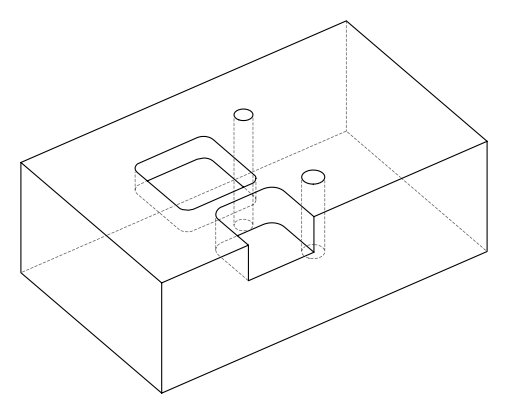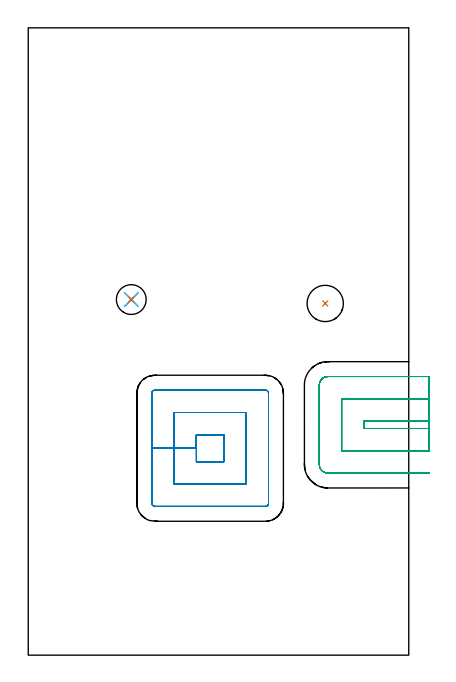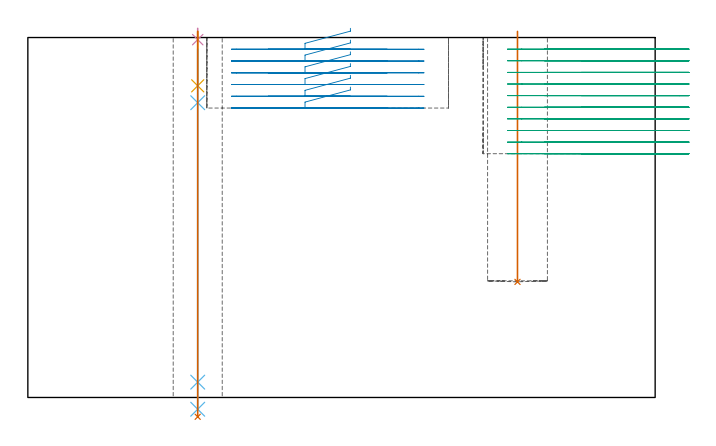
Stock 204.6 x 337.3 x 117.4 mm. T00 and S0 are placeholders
(PLAN: 7 operations, 5 tool changes, 17.9 min)
(1 INDEXABLE_INSERT_DRILL_BLIND_HOLE_FROM_SOLID | STEP1POCKET | NXT0302_010 | 0.33 min | 23707 mm3)
(2 MILL_RECTANGULAR_POCKET | POCKET_RECTANGULAR_STRAIGHT | NXT0201_012 | Follow Part, ap 4, ae 75% | 6.49 min | 140441 mm3)
(3 MILL_SLOT | SLOT_PARTIAL_RECTANGULAR | NXT0201_012 | Follow Part, ap 4, ae 75% | 9.87 min | 141804 mm3)
(4 SPOT_DRILL | STEP1HOLE | NXT0321_9005460120000 | 0.03 min | 8 mm3)
(5 DRILL_BLIND_HOLE_INTO_CENTER | STEP1HOLE | NXT0301_076 | 0.07 min | 1246 mm3)
(6 GUN_DRILL_THROUGH_HOLE | STEP1HOLE | UGT0307_007 | 0.58 min | 8031 mm3)
(7 DRILL_TO_ENLARGE_THROUGH_HOLE | STEP1HOLE | UGT0301_006 | 0.5 min | 14263 mm3)
(TOOL NXT0302_010 | Index. Insert Drill 19.5mm [880-D1950L25-05] | D19.5 PA176 FL98 Z2)
(TOOL NXT0201_012 | ENDMILL 16mm [2P460-1600-NA 1630] | D16 FL38 Z6)
(TOOL NXT0321_9005460120000 | NC Spot Drill, 142deg, 12mm, Carbide, Uncoated | D12 PA142 FL30 Z2)
(TOOL NXT0301_076 | Carbide Drill 10.5mm [860.1-1050-032A1-MM 2214] | D10.5 PA140 FL55 Z2)
(TOOL UGT0307_007 | Gun Drill 10 mm | D10 PA130 FL24 Z1)
(TOOL UGT0301_006 | Twist Drill 16 mm | D16 PA118 FL120 Z2)
(OP 1 INDEXABLE_INSERT_DRILL_BLIND_HOLE_FROM_SOLID)
G17 G21 G94 G90
T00 M6
G54
G17 G0 G90 X159.7 Y189.1 S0 M3
G43 Z127.4 H1
G94 G81 G98 Z37.7 F250. R119.4
G80
M5
M2
(OP 2 MILL_RECTANGULAR_POCKET)
G17 G21 G94 G90
T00 M6
G54
G17 G0 G90 X105.2 Y115.048 S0 M3
G43 Z127.4 H1
Z120.4
G94 G1 Y118.5 Z119.475 F250.
X90.4 Z115.509
Y111.25 Z113.567
Y104. F500.
X105.2
Y118.5
X90.4
Y111.25
X78.4
Y92.
X117.2
Y130.5
X78.4
Y111.25
X66.4
Y81.7
G3 X68.1 Y80. R1.7
G1 X127.5
G3 X129.2 Y81.7 R1.7
G1 Y140.8
G3 X127.5 Y142.5 R1.7
G1 X68.1
G3 X66.4 Y140.8 R1.7
G1 Y111.25
Y110.25
G0 X105.2 Y115.048 Z116.567
G1 Y118.5 Z115.642 F250.
X90.4 Z111.676
Y111.25 Z109.733
Y104. F500.
X105.2
Y118.5
X90.4
Y111.25
X78.4
Y92.
X117.2
Y130.5
X78.4
Y111.25
X66.4
Y81.7
G3 X68.1 Y80. R1.7
G1 X127.5
G3 X129.2 Y81.7 R1.7
G1 Y140.8
G3 X127.5 Y142.5 R1.7
G1 X68.1
G3 X66.4 Y140.8 R1.7
G1 Y111.25
Y110.25
G0 X105.2 Y115.048 Z112.733
G1 Y118.5 Z111.808 F250.
X90.4 Z107.843
Y111.25 Z105.9
Y104. F500.
X105.2
Y118.5
X90.4
Y111.25
X78.4
Y92.
X117.2
Y130.5
X78.4
Y111.25
X66.4
Y81.7
G3 X68.1 Y80. R1.7
G1 X127.5
G3 X129.2 Y81.7 R1.7
G1 Y140.8
G3 X127.5 Y142.5 R1.7
G1 X68.1
G3 X66.4 Y140.8 R1.7
G1 Y111.25
Y110.25
G0 X105.2 Y115.048 Z108.9
G1 Y118.5 Z107.975 F250.
X90.4 Z104.009
Y111.25 Z102.067
Y104. F500.
X105.2
Y118.5
X90.4
Y111.25
X78.4
Y92.
X117.2
Y130.5
X78.4
Y111.25
X66.4
Y81.7
G3 X68.1 Y80. R1.7
G1 X127.5
G3 X129.2 Y81.7 R1.7
G1 Y140.8
G3 X127.5 Y142.5 R1.7
G1 X68.1
G3 X66.4 Y140.8 R1.7
G1 Y111.25
Y110.25
G0 X105.2 Y115.048 Z105.067
G1 Y118.5 Z104.142 F250.
X90.4 Z100.176
Y111.25 Z98.233
Y104. F500.
X105.2
Y118.5
X90.4
Y111.25
X78.4
Y92.
X117.2
Y130.5
X78.4
Y111.25
X66.4
Y81.7
G3 X68.1 Y80. R1.7
G1 X127.5
G3 X129.2 Y81.7 R1.7
G1 Y140.8
G3 X127.5 Y142.5 R1.7
G1 X68.1
G3 X66.4 Y140.8 R1.7
G1 Y111.25
Y110.25
G0 X105.2 Y115.048 Z101.233
G1 Y118.5 Z100.308 F250.
X90.4 Z96.343
Y111.25 Z94.4
Y104. F500.
X105.2
Y118.5
X90.4
Y111.25
X78.4
Y92.
X117.2
Y130.5
X78.4
Y111.25
X66.4
Y81.7
G3 X68.1 Y80. R1.7
G1 X127.5
G3 X129.2 Y81.7 R1.7
G1 Y140.8
G3 X127.5 Y142.5 R1.7
G1 X68.1
G3 X66.4 Y140.8 R1.7
G1 Y111.25
Y110.25
G0 Z127.4
M5
M2
(OP 3 MILL_SLOT)
G17 G21 G94 G90
T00 M6
G54
G17 G0 G90 X215.6 Y125.8 S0 M3
G43 Z127.4 H1
Z113.61
G94 G1 X212.6 F250.
X180.5 F500.
Y121.9
X212.6
X215.6 F250.
Y137.8
X212.6
X168.5 F500.
Y109.9
X212.6
X215.6 F250.
Y149.8
X212.6
X161.1 F500.
G3 X156.5 Y145.2 R4.6
G1 Y102.5
G3 X161.1 Y97.9 R4.6
G1 X212.6
X215.6 F250.
G0 Y125.8 Z109.82
G1 X212.6
X180.5 F500.
Y121.9
X212.6
X215.6 F250.
Y137.8
X212.6
X168.5 F500.
Y109.9
X212.6
X215.6 F250.
Y149.8
X212.6
X161.1 F500.
G3 X156.5 Y145.2 R4.6
G1 Y102.5
G3 X161.1 Y97.9 R4.6
G1 X212.6
X215.6 F250.
G0 Y125.8 Z106.03
G1 X212.6
X180.5 F500.
Y121.9
X212.6
X215.6 F250.
Y137.8
X212.6
X168.5 F500.
Y109.9
X212.6
X215.6 F250.
Y149.8
X212.6
X161.1 F500.
G3 X156.5 Y145.2 R4.6
G1 Y102.5
G3 X161.1 Y97.9 R4.6
G1 X212.6
X215.6 F250.
G0 Y125.8 Z102.24
G1 X212.6
X180.5 F500.
Y121.9
X212.6
X215.6 F250.
Y137.8
X212.6
X168.5 F500.
Y109.9
X212.6
X215.6 F250.
Y149.8
X212.6
X161.1 F500.
G3 X156.5 Y145.2 R4.6
G1 Y102.5
G3 X161.1 Y97.9 R4.6
G1 X212.6
X215.6 F250.
G0 Y125.8 Z98.45
G1 X212.6
X180.5 F500.
Y121.9
X212.6
X215.6 F250.
Y137.8
X212.6
X168.5 F500.
Y109.9
X212.6
X215.6 F250.
Y149.8
X212.6
X161.1 F500.
G3 X156.5 Y145.2 R4.6
G1 Y102.5
G3 X161.1 Y97.9 R4.6
G1 X212.6
X215.6 F250.
G0 Y125.8 Z94.66
G1 X212.6
X180.5 F500.
Y121.9
X212.6
X215.6 F250.
Y137.8
X212.6
X168.5 F500.
Y109.9
X212.6
X215.6 F250.
Y149.8
X212.6
X161.1 F500.
G3 X156.5 Y145.2 R4.6
G1 Y102.5
G3 X161.1 Y97.9 R4.6
G1 X212.6
X215.6 F250.
G0 Y125.8 Z90.87
G1 X212.6
X180.5 F500.
Y121.9
X212.6
X215.6 F250.
Y137.8
X212.6
X168.5 F500.
Y109.9
X212.6
X215.6 F250.
Y149.8
X212.6
X161.1 F500.
G3 X156.5 Y145.2 R4.6
G1 Y102.5
G3 X161.1 Y97.9 R4.6
G1 X212.6
X215.6 F250.
G0 Y125.8 Z87.08
G1 X212.6
X180.5 F500.
Y121.9
X212.6
X215.6 F250.
Y137.8
X212.6
X168.5 F500.
Y109.9
X212.6
X215.6 F250.
Y149.8
X212.6
X161.1 F500.
G3 X156.5 Y145.2 R4.6
G1 Y102.5
G3 X161.1 Y97.9 R4.6
G1 X212.6
X215.6 F250.
G0 Y125.8 Z83.29
G1 X212.6
X180.5 F500.
Y121.9
X212.6
X215.6 F250.
Y137.8
X212.6
X168.5 F500.
Y109.9
X212.6
X215.6 F250.
Y149.8
X212.6
X161.1 F500.
G3 X156.5 Y145.2 R4.6
G1 Y102.5
G3 X161.1 Y97.9 R4.6
G1 X212.6
X215.6 F250.
G0 Y125.8 Z79.5
G1 X212.6
X180.5 F500.
Y121.9
X212.6
X215.6 F250.
Y137.8
X212.6
X168.5 F500.
Y109.9
X212.6
X215.6 F250.
Y149.8
X212.6
X161.1 F500.
G3 X156.5 Y145.2 R4.6
G1 Y102.5
G3 X161.1 Y97.9 R4.6
G1 X212.6
X215.6 F250.
G0 Z127.4
M5
M2
(OP 4 SPOT_DRILL)
G17 G21 G94 G90
T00 M6
G54
G17 G0 G90 X55.4 Y191.2 S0 M3
G43 Z127.4 H0
G94 G81 G98 Z116.711 F250. R120.4
G80
M5
M2
(OP 5 DRILL_BLIND_HOLE_INTO_CENTER)
G17 G21 G94 G90
T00 M6
G54
G17 G0 G90 X55.4 Y191.2 S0 M3
G43 Z127.4 H1
G94 G81 G98 Z101.65 F250. R119.4
G80
M5
M2
(OP 6 GUN_DRILL_THROUGH_HOLE)
G17 G21 G94 G90
T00 M6
G54
G17 G0 G90 X55.4 Y191.2 M8
G43 Z127.4 H0
Z113.67
S716 M3
G94 G1 Z96.138 F125. M26
G4 X.084
Z5. F250.
G4 X.084
Z-3.832 F125.
G4 X.084
M5
M9
G0 Z113.67
Z127.4
M2
(OP 7 DRILL_TO_ENLARGE_THROUGH_HOLE)
G17 G21 G94 G90
T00 M6
G54
G17 G0 G90 X55.4 Y191.2 S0 M3
G43 Z127.4 H0
G94 G73 G98 Z-6.307 F250. Q15.463 R119.4
G80
M5
M2
